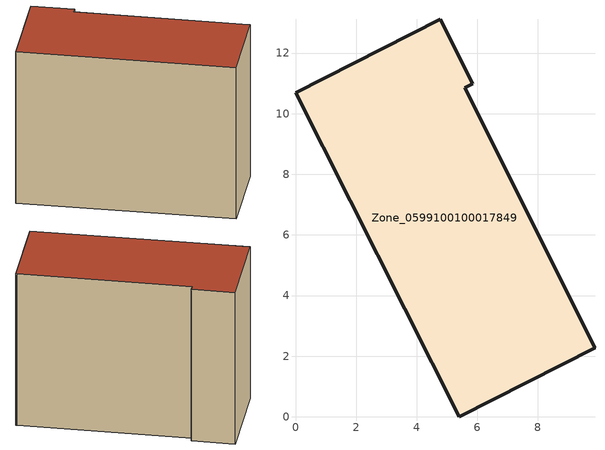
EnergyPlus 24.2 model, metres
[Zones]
Zone_0599100100017849
 floor ground (C_G): 9.85,2.33 9.88,2.27 5.41,0 0,10.68 4.78,13.12 5.85,10.98 5.58,10.85 z3.35
 wall outside (C_F): 4.78,13.12 0,10.68 5.41,0 9.88,2.27 9.85,2.33 5.58,10.85 5.85,10.98 4.78,13.12 z3.35:12.51
 roof outside (C_R): 9.88,2.27 9.85,2.33 5.58,10.85 5.85,10.98 4.78,13.12 0,10.68 5.41,0 z12.51
[BUILDING]
Pand.0599100100017849: North Axis=0; Terrain=City; Loads Convergence Tolerance Value=0.04; Temperature Convergence Tolerance Value=0.4; Solar Distribution=FullExterior; Maximum Number of Warmup Days=25; Minimum Number of Warmup Days=1
[Site:Location]
Rotterdam.The.Hague.AP_ZH_NLD Design_Conditions: Latitude=51.96; Longitude=4.45; Time Zone=1; Elevation=-4.5
[SITE:GROUNDTEMPERATURE:BUILDINGSURFACE]
18, 18, 18, 18, 18, 18, 18, 18, 18, 18, 18, 18
[MATERIAL] Thermal Absorptance=0.9; Solar Absorptance=0.7; Visible Absorptance=0.7
Name | Roughness | Thickness | Conductivity | Density | Specific Heat
G.TI.2015-2018 | MediumSmooth | 0.15 | 0.0428571 | 540 | 1210
F.TI.2015-2018 | Rough | 0.3 | 0.0666667 | 1920 | 840
R.TI.2015-2018 | MediumRough | 0.2 | 0.0333333 | 1500 | 1000
[CONSTRUCTION]
C_G: G.TI.2015-2018
C_F: F.TI.2015-2018
C_R: R.TI.2015-2018
[ZONE]
Zone_0599100100017849: Type=1; Multiplier=1; Ceiling Height=Autocalculate; Volume=Autocalculate; Floor Area=autocalculate; Part of Total Floor Area=Yes
[ZONEINFILTRATION:DESIGNFLOWRATE]
Infil_Zone_0599100100017849: Zone or ZoneList or Space or SpaceList=Zone_0599100100017849; Schedule=AlwaysOn; Design Flow Rate Calculation Method=Flow/Area; Flow Rate per Floor Area=0.0015; Constant Term Coefficient=1; Temperature Term Coefficient=0; Velocity Term Coefficient=0; Velocity Squared Term Coefficient=0
[HVACTEMPLATE:ZONE:IDEALLOADSAIRSYSTEM]
Zone_0599100100017849: Maximum Heating Supply Air Temperature=50; Minimum Cooling Supply Air Temperature=13; Maximum Heating Supply Air Humidity Ratio=0.0156; Minimum Cooling Supply Air Humidity Ratio=0.0077; Heating Limit=NoLimit; Cooling Limit=NoLimit; Dehumidification Control Type=ConstantSensibleHeatRatio; Cooling Sensible Heat Ratio=0.7; Dehumidification Setpoint=60; Humidification Control Type=None; Humidification Setpoint=30; Outdoor Air Method=None; Outdoor Air Flow Rate per Person=0.00944; Outdoor Air Flow Rate per Zone Floor Area=0; Outdoor Air Flow Rate per Zone=0; Demand Controlled Ventilation Type=None; Outdoor Air Economizer Type=NoEconomizer; Heat Recovery Type=None; Sensible Heat Recovery Effectiveness=0.7; Latent Heat Recovery Effectiveness=0.65
[ZONECONTROL:THERMOSTAT]
ThermostatControl_Zone_0599100100017849: Zone or ZoneList=Zone_0599100100017849; Control Type Schedule=DualSetpointControlType; Control 1=Thermostat_Zone_0599100100017849; Temperature Difference Between Cutout And Setpoint=0
[THERMOSTATSETPOINT:DUALSETPOINT]
Thermostat_Zone_0599100100017849: Heating Setpoint Temperature Schedule=HeatingSetpoint_Zone_0599100100017849; Cooling Setpoint Temperature Schedule=CoolingSetpoint_Zone_0599100100017849
[SCHEDULE:COMPACT]
HeatingSetpoint_Zone_0599100100017849: Through: 12/31, For: AllDays, Until: 24:00, 21
CoolingSetpoint_Zone_0599100100017849: Through: 12/31, For: AllDays, Until: 24:00, 24
DualSetpointControlType: Through: 12/31, For: AllDays, Until: 24:00, 4
AlwaysOn: Through: 12/31, For: AllDays, Until: 24:00, 1
